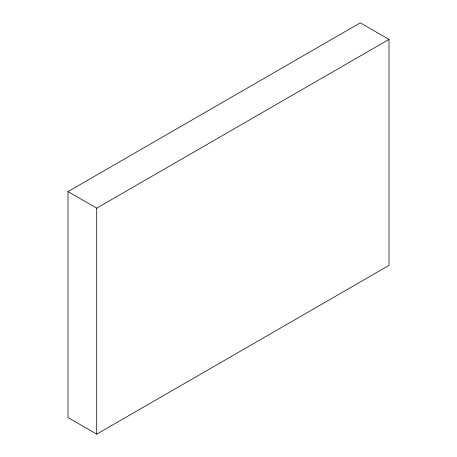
<?xml version="1.0" encoding="UTF-8"?>
<svg xmlns="http://www.w3.org/2000/svg" width="457" height="457" viewBox="0 0 457 457"><rect width="100%" height="100%" fill="white"/><g stroke="black" fill="none" stroke-linecap="round" stroke-linejoin="round"><path stroke-width="0.69" d="M68.013 191.586L360.282 22.85L388.987 39.422L388.987 265.414L96.718 434.15L68.013 417.578L68.013 191.586L96.718 208.158L388.987 39.422M96.718 208.158L96.718 434.15"/></g></svg>
